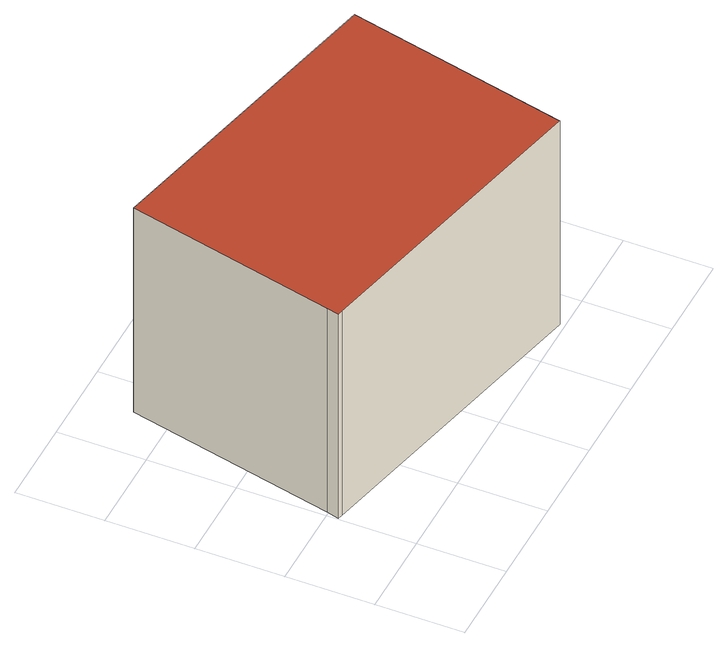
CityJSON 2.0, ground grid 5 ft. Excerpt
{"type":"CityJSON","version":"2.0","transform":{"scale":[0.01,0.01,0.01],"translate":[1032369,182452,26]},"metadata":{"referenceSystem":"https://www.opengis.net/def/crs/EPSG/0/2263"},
"CityObjects":{
"building1":{"type":"Building","attributes":{"name":"Bldg_4511012490","BIN":"4593756"},"geometry":[{"type":"MultiSurface","lod":"2","boundaries":[[[0,1,2,3,4,5]],[[6,7,8,9,10,11]],[[0,5,11,10]],[[1,0,10,9]],[[2,1,9,8]],[[3,2,8,7]],[[4,3,7,6]],[[5,4,6,11]]],"semantics":{"surfaces":[{"type":"RoofSurface","BIN":"4593756"},{"type":"GroundSurface"},{"type":"WallSurface"}],"values":[0,1,2,2,2,2,2,2]}}]}
},
"vertices":[
[303,1711,1483],[29,511,1483],[12,437,1483],[40,431,1483],[1795,30,1483],[2086,1303,1483],[1795,30,92],[40,431,92],[12,437,92],[29,511,92],[303,1711,92],[2086,1303,92]
]}
